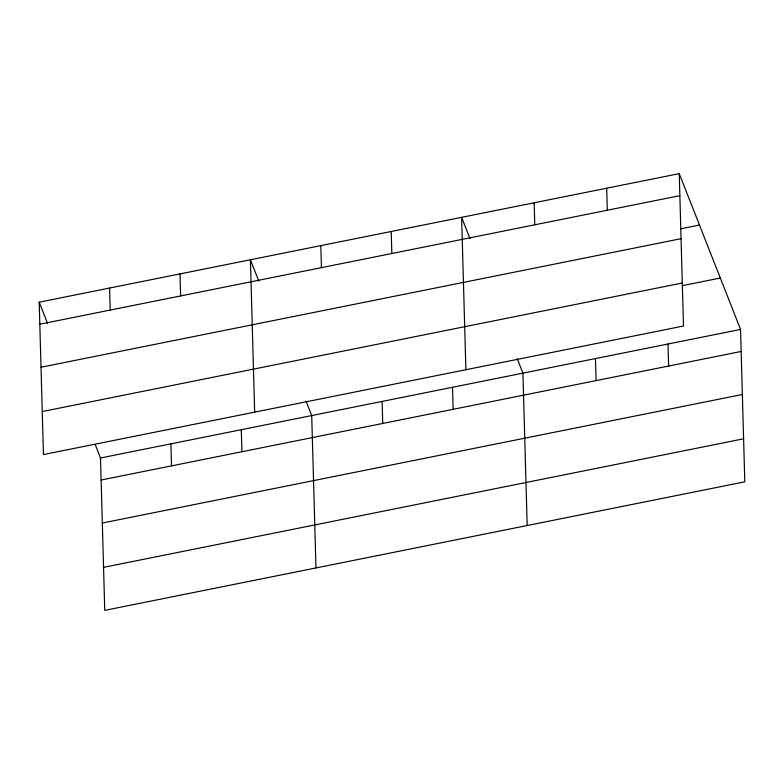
<?xml version="1.0" encoding="UTF-8"?>
<svg xmlns="http://www.w3.org/2000/svg" width="784" height="784" viewBox="0 0 784 784"><rect width="100%" height="100%" fill="white"/><g stroke="black" fill="none" stroke-linecap="round" stroke-linejoin="round"><path stroke-width="1.18" d="M679.248 173.636L683.501 326.017L43.453 454.563L39.2 302.183L679.248 173.636L740.547 329.437L744.8 481.817L104.752 610.364L100.499 457.983L95.227 444.567M39.817 324.213L679.855 195.667M680.443 228.869L699.475 225.047M41.013 367.235L681.061 238.689M42.258 411.551L682.296 283.004M682.266 285.66L720.31 278.026M100.499 457.983L740.547 329.437M101.116 480.014L741.154 351.467M102.322 523.036L742.36 394.489M103.557 567.351L743.595 438.805M469.988 238.581L461.629 217.344L465.882 369.725M517.215 358.611L522.928 373.145L527.181 525.525M258.769 280.995L250.41 259.759L254.673 412.149M305.995 401.036L311.718 415.559L315.972 567.949M39.2 302.183L47.559 323.42M668.007 344L668.625 366.04M606.708 188.199L607.316 210.239M595.468 358.572L596.085 380.612M534.169 202.772L534.786 224.812M452.525 387.276L453.142 409.317M391.226 231.476L391.843 253.516M382.122 401.418L382.739 423.458M320.823 245.617L321.43 267.658M241.305 429.701L241.923 451.741M180.006 273.9L180.624 295.94M170.902 443.842L171.52 465.872M109.603 288.042L110.221 310.072"/></g></svg>
